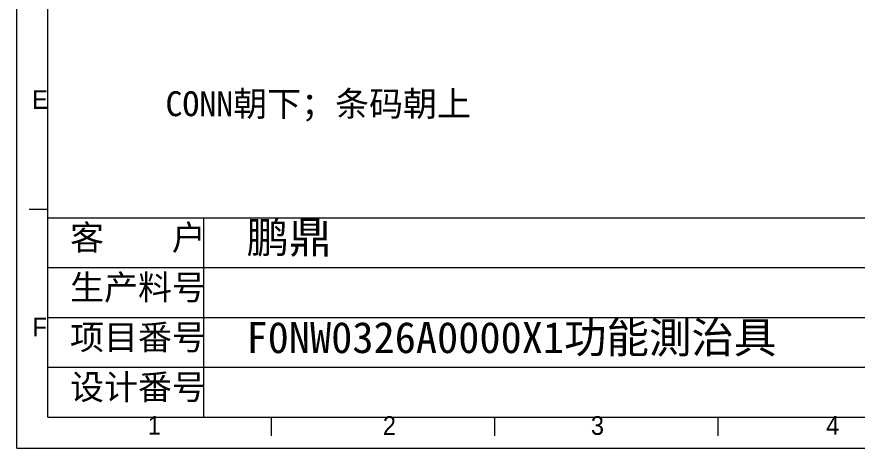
# Model space of a CAD drawing. Header units: millimetres. Extents: x 164 to 1164, y 133 to 906.
# Drawn here: x 164.5 to 367, y 133.3 to 237.2 of the extents above; entities that cross this region are included whole.
import ezdxf

# ---------------------------------------------------------------- set-up
doc = ezdxf.new("R2010")
doc.units = ezdxf.units.MM
for name, color, linetype in [('0008', 7, 'Continuous'), ('00点位图', 100, 'Continuous'), ('设计图框', 120, 'Continuous')]:
    doc.layers.add(name, color=color, linetype=linetype)
doc.styles.add('SLDTEXTSTYLE0', font='')
doc.styles.add('SLDTEXTSTYLE1', font='', dxfattribs={"width": 0.94})
doc.styles.get("Standard").update_dxf_attribs({"font": ''})
doc.styles.get('SLDTEXTSTYLE0').set_extended_font_data('仿宋_GB2312')
doc.styles.get('SLDTEXTSTYLE1').set_extended_font_data('SWIsop1')
doc.styles.get('Standard').set_extended_font_data('SimSun')

# ---------------------------------------------------------------- blocks, each defined once
blk = doc.blocks.new('YHD点位图')
at = {"layer": '00点位图', "color": 4, "linetype": 'Continuous', "lineweight": 18}
for p, q in [((1662.8, 1236.33), (1662.8, 1446.33)), ((1667.8, 1241.33), (1667.8, 1441.33)), ((1667.8, 1274.66), (1664.8, 1274.66)), ((1667.8, 1273.33), (1954.8, 1273.33)), ((1692.8, 1273.33), (1692.8, 1241.33)), ((1667.8, 1265.33), (1954.8, 1265.33)), ((1667.8, 1257.33), (1954.8, 1257.33)), ((1667.8, 1249.33), (1954.8, 1249.33)), ((1667.8, 1241.33), (1954.8, 1241.33)), ((1703.67, 1241.33), (1703.67, 1238.33)), ((1739.55, 1241.33), (1739.55, 1238.33)), ((1775.43, 1241.33), (1775.43, 1238.33)), ((1662.8, 1236.33), (1959.8, 1236.33))]:
    blk.add_line(p, q, dxfattribs=at)
at = {"layer": '00点位图', "color": 4, "linetype": 'Continuous', "lineweight": 0, "char_height": 3, "attachment_point": 1, "style": 'SLDTEXTSTYLE1'}
for s, insert in [('E', (1665.27, 1293.81)), ('F', (1665.33, 1257.29)), ('1', (1683.84, 1241.48)), ('2', (1721.61, 1241.46)), ('3', (1755.03, 1241.46)), ('4', (1792.82, 1241.47))]:
    blk.add_mtext(s, dxfattribs=dict(at, insert=insert))
at = {"layer": '00点位图', "color": 4, "linetype": 'Continuous', "lineweight": 18, "char_height": 4, "width": 22.5825, "attachment_point": 1, "style": 'SLDTEXTSTYLE0'}
for s, insert in [('{\\fSimSun|b0|i0|c134|p2;\\C6;客    户}', (1671.35, 1272.15)), ('{\\fSimSun|b0|i0|c134|p2;\\C3;生产料号}', (1671.35, 1264.15)), ('{\\fSimSun|b0|i0|c134|p2;\\C4;项目番号}', (1671.35, 1256.15)), ('{\\fSimSun|b0|i0|c134|p2;\\C1;设计番号}', (1671.35, 1248.15))]:
    blk.add_mtext(s, dxfattribs=dict(at, insert=insert))

msp = doc.modelspace()

# ---------------------------------------------------------------- block references
at = {"layer": '设计图框', "xscale": 1.5, "yscale": 1.5, "zscale": 1.5}
msp.add_blockref('YHD点位图', (-2329.71, -1721.22), dxfattribs=at)

# ---------------------------------------------------------------- texts
at = {"layer": '0008', "insert": (200.32, 219.24), "char_height": 6, "width": 123.925, "attachment_point": 1}
msp.add_mtext('CONN{\\fSimSun|b0|i0|c134|p2;朝下；条码朝上}', dxfattribs=at)
at = {"layer": '设计图框', "char_height": 7.5, "attachment_point": 1}
for s, insert, width in [('{\\C6;鹏鼎}', (219.84, 187.77), 29.245), ('{\\C6;F0NW0326A0000X1\\fSimSun|b0|i0|c134|p2;功能測治具}', (219.84, 163.68), 160.0059)]:
    msp.add_mtext(s, dxfattribs=dict(at, insert=insert, width=width))

doc.saveas('drawing.dxf')
